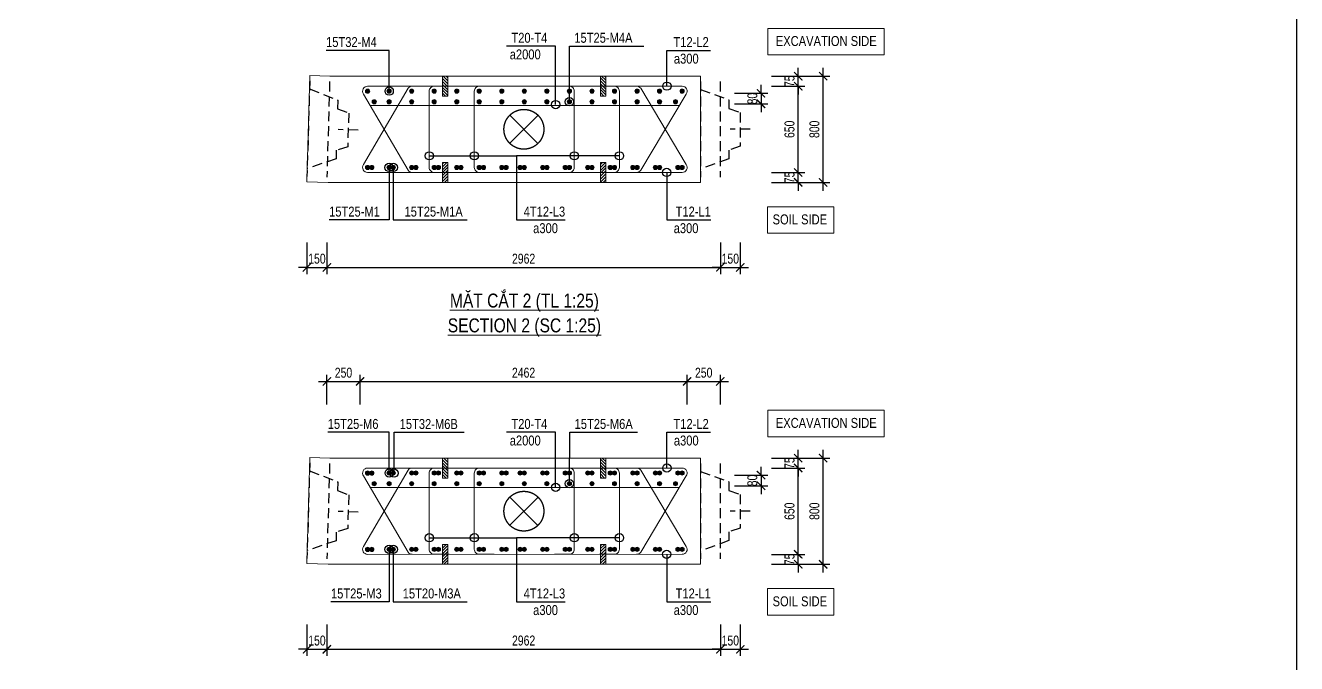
# Model space of a CAD drawing. Header units: millimetres. Extents: x 2746337 to 7547699, y -363432 to 15720.
# Drawn here: x 2905919 to 2944197, y -126435 to -107200 of the extents above; entities that cross this region are included whole.
import ezdxf
from ezdxf.enums import TextEntityAlignment as Align

# ---------------------------------------------------------------- set-up
doc = ezdxf.new("R2010")
doc.units = ezdxf.units.MM
doc.header["$LTSCALE"] = 1200
doc.header["$PDMODE"] = 3
doc.linetypes.add('CENTER', pattern=[2, 1.25, -0.25, 0.25, -0.25])
doc.linetypes.add('HIDDEN', pattern=[0.375, 0.25, -0.125])
for name, color, linetype, lineweight in [('5', 5, 'Continuous', 13), ('BOUND', 3, 'Continuous', 20), ('CWS', 8, 'HIDDEN', 9), ('ENOTE', 2, 'Continuous', 15), ('GRID', 74, 'CENTER', 15), ('K-THUOC', 1, 'Continuous', 18), ('LEADER', 8, 'Continuous', 9), ('MCT', 6, 'Continuous', 20), ('TEXTEN', 3, 'Continuous', 13), ('TEXTMA', 2, 'Continuous', 13), ('TEXTVN', 2, 'Continuous', 20), ('TIE', 4, 'Continuous', 13)]:
    doc.layers.add(name, color=color, linetype=linetype, lineweight=lineweight)
doc.layers.add('CDC.04.HIDDEN', color=8, linetype='HIDDEN')
doc.layers.add('MIE', color=5, linetype='HIDDEN')
doc.styles.add('DB_Arial', font='arial.ttf', dxfattribs={"width": 0.8})
doc.styles.add('SMTEXT', font='arial.ttf', dxfattribs={"width": 0.75})
doc.dimstyles.new('BSV25', dxfattribs={"dimtxt": 300, "dimasz": 250, "dimexe": 200, "dimexo": 0, "dimgap": 108, "dimtad": 1, "dimdec": 0, "dimlfac": 0.25, "dimdsep": 46, "dimtxsty": 'SMTEXT', "dimblk": 'ARCHTICK', "dimcen": 100, "dimdle": 250, "dimclrd": 256, "dimclre": 256, "dimclrt": 2, "dimadec": 0, "dimazin": 0, "dimtfac": 1, "dimtdec": 0, "dimtix": 1, "dimtmove": 2, "dimatfit": 3, "dimfxl": 800, "dimfxlon": 1, "dimtolj": 1, "dimtzin": 0, "dimarcsym": 0})

# ---------------------------------------------------------------- blocks, each defined once
blk = doc.blocks.new('_ArchTick')
at = {"color": 0, "linetype": 'ByBlock', "const_width": 0.15}
blk.add_lwpolyline([(-0.5, -0.5), (0.5, 0.5)], dxfattribs=at)
blk = doc.blocks.new('*D1258')
at = {"layer": 'Defpoints', "color": 0, "transparency": 16777216}
for p in [(2914397, -113743), (2914997, -113743), (2914997, -114493)]:
    blk.add_point(p, dxfattribs=at)
at = {"layer": 'K-THUOC', "lineweight": -2, "transparency": 16777216}
for p, q in [((2914397, -113743), (2914397, -114693)), ((2914997, -113743), (2914997, -114693)), ((2914397, -114493), (2914147, -114493)), ((2914397, -114493), (2914997, -114493)), ((2914997, -114493), (2915247, -114493))]:
    blk.add_line(p, q, dxfattribs=at)
at = {"layer": 'K-THUOC', "lineweight": -2, "transparency": 16777216, "xscale": 250, "yscale": 250, "zscale": 250}
blk.add_blockref('_ArchTick', (2914397, -114493), dxfattribs=at)
at = {"layer": 'K-THUOC', "lineweight": -2, "transparency": 16777216, "xscale": 250, "yscale": 250, "zscale": 250, "rotation": 180}
blk.add_blockref('_ArchTick', (2914997, -114493), dxfattribs=at)
at = {"layer": 'K-THUOC', "color": 2, "transparency": 16777216, "insert": (2914697, -114232), "char_height": 300, "attachment_point": 5, "style": 'SMTEXT'}
blk.add_mtext('\\A1;150', dxfattribs=at)
blk = doc.blocks.new('*D1259')
at = {"layer": 'Defpoints', "color": 0, "transparency": 16777216}
for p in [(2926845, -113743), (2927445, -113743), (2927445, -114493)]:
    blk.add_point(p, dxfattribs=at)
at = {"layer": 'K-THUOC', "lineweight": -2, "transparency": 16777216}
for p, q in [((2926845, -113743), (2926845, -114693)), ((2927445, -113743), (2927445, -114693)), ((2926845, -114493), (2926595, -114493)), ((2926845, -114493), (2927445, -114493)), ((2927445, -114493), (2927695, -114493))]:
    blk.add_line(p, q, dxfattribs=at)
at = {"layer": 'K-THUOC', "lineweight": -2, "transparency": 16777216, "xscale": 250, "yscale": 250, "zscale": 250}
blk.add_blockref('_ArchTick', (2926845, -114493), dxfattribs=at)
at = {"layer": 'K-THUOC', "lineweight": -2, "transparency": 16777216, "xscale": 250, "yscale": 250, "zscale": 250, "rotation": 180}
blk.add_blockref('_ArchTick', (2927445, -114493), dxfattribs=at)
at = {"layer": 'K-THUOC', "color": 2, "transparency": 16777216, "insert": (2927145, -114232), "char_height": 300, "attachment_point": 5, "style": 'SMTEXT'}
blk.add_mtext('\\A1;150', dxfattribs=at)
blk = doc.blocks.new('*D1262')
at = {"layer": 'Defpoints', "color": 0, "transparency": 16777216}
for p in [(2914997, -113743), (2926845, -113743), (2926845, -114493)]:
    blk.add_point(p, dxfattribs=at)
at = {"layer": 'K-THUOC', "lineweight": -2, "transparency": 16777216}
for p, q in [((2914997, -113743), (2914997, -114693)), ((2926845, -113743), (2926845, -114693)), ((2914747, -114493), (2927095, -114493))]:
    blk.add_line(p, q, dxfattribs=at)
at = {"layer": 'K-THUOC', "lineweight": -2, "transparency": 16777216, "xscale": 250, "yscale": 250, "zscale": 250, "rotation": 180}
blk.add_blockref('_ArchTick', (2914997, -114493), dxfattribs=at)
at = {"layer": 'K-THUOC', "lineweight": -2, "transparency": 16777216, "xscale": 250, "yscale": 250, "zscale": 250}
blk.add_blockref('_ArchTick', (2926845, -114493), dxfattribs=at)
at = {"layer": 'K-THUOC', "color": 2, "transparency": 16777216, "insert": (2920921, -114232), "char_height": 300, "attachment_point": 5, "style": 'SMTEXT'}
blk.add_mtext('\\A1;2962', dxfattribs=at)
blk = doc.blocks.new('*D1264')
at = {"layer": 'Defpoints', "color": 0, "transparency": 16777216}
for p in [(2928440, -120242), (2929940, -120242), (2928440, -123442)]:
    blk.add_point(p, dxfattribs=at)
at = {"layer": 'K-THUOC', "lineweight": -2, "transparency": 16777216}
for p, q in [((2929940, -123692), (2929940, -119992)), ((2929140, -120242), (2930140, -120242)), ((2929140, -123442), (2930140, -123442))]:
    blk.add_line(p, q, dxfattribs=at)
at = {"layer": 'K-THUOC', "lineweight": -2, "transparency": 16777216, "xscale": 250, "yscale": 250, "zscale": 250}
for p, rotation in [((2929940, -120242), 90), ((2929940, -123442), 270)]:
    blk.add_blockref('_ArchTick', p, dxfattribs=dict(at, rotation=rotation))
at = {"layer": 'K-THUOC', "color": 2, "transparency": 16777216, "insert": (2929679, -121842), "char_height": 300, "attachment_point": 5, "rotation": 90, "style": 'SMTEXT'}
blk.add_mtext('\\A1;800', dxfattribs=at)
blk = doc.blocks.new('*D1265')
at = {"layer": 'Defpoints', "color": 0, "transparency": 16777216}
for p in [(2928440, -123142), (2929190, -123142), (2928082, -123442)]:
    blk.add_point(p, dxfattribs=at)
at = {"layer": 'K-THUOC', "lineweight": -2, "transparency": 16777216}
for p, q in [((2928440, -123142), (2929390, -123142)), ((2929190, -123142), (2929190, -122892)), ((2929190, -123442), (2929190, -123142)), ((2928390, -123442), (2929390, -123442)), ((2929190, -123442), (2929190, -123692))]:
    blk.add_line(p, q, dxfattribs=at)
at = {"layer": 'K-THUOC', "lineweight": -2, "transparency": 16777216, "xscale": 250, "yscale": 250, "zscale": 250}
for p, rotation in [((2929190, -123142), 270), ((2929190, -123442), 90)]:
    blk.add_blockref('_ArchTick', p, dxfattribs=dict(at, rotation=rotation))
at = {"layer": 'K-THUOC', "color": 2, "transparency": 16777216, "insert": (2928929, -123292), "char_height": 300, "attachment_point": 5, "rotation": 90, "style": 'SMTEXT'}
blk.add_mtext('\\A1;75', dxfattribs=at)
blk = doc.blocks.new('*D1266')
at = {"layer": 'Defpoints', "color": 0, "transparency": 16777216}
for p in [(2928082, -120542), (2929190, -120542), (2928082, -123142)]:
    blk.add_point(p, dxfattribs=at)
at = {"layer": 'K-THUOC', "lineweight": -2, "transparency": 16777216}
for p, q in [((2928390, -120542), (2929390, -120542)), ((2929190, -123392), (2929190, -120292)), ((2928390, -123142), (2929390, -123142))]:
    blk.add_line(p, q, dxfattribs=at)
at = {"layer": 'K-THUOC', "lineweight": -2, "transparency": 16777216, "xscale": 250, "yscale": 250, "zscale": 250}
for p, rotation in [((2929190, -120542), 90), ((2929190, -123142), 270)]:
    blk.add_blockref('_ArchTick', p, dxfattribs=dict(at, rotation=rotation))
at = {"layer": 'K-THUOC', "color": 2, "transparency": 16777216, "insert": (2928929, -121842), "char_height": 300, "attachment_point": 5, "rotation": 90, "style": 'SMTEXT'}
blk.add_mtext('\\A1;650', dxfattribs=at)
blk = doc.blocks.new('*D1267')
at = {"layer": 'Defpoints', "color": 0, "transparency": 16777216}
for p in [(2928082, -120242), (2928082, -120542), (2929190, -120242)]:
    blk.add_point(p, dxfattribs=at)
at = {"layer": 'K-THUOC', "lineweight": -2, "transparency": 16777216}
for p, q in [((2929190, -120242), (2929190, -119992)), ((2928390, -120242), (2929390, -120242)), ((2928390, -120542), (2929390, -120542)), ((2929190, -120542), (2929190, -120242)), ((2929190, -120542), (2929190, -120792))]:
    blk.add_line(p, q, dxfattribs=at)
at = {"layer": 'K-THUOC', "lineweight": -2, "transparency": 16777216, "xscale": 250, "yscale": 250, "zscale": 250}
for p, rotation in [((2929190, -120242), 270), ((2929190, -120542), 90)]:
    blk.add_blockref('_ArchTick', p, dxfattribs=dict(at, rotation=rotation))
at = {"layer": 'K-THUOC', "color": 2, "transparency": 16777216, "insert": (2928929, -120392), "char_height": 300, "attachment_point": 5, "rotation": 90, "style": 'SMTEXT'}
blk.add_mtext('\\A1;75', dxfattribs=at)
blk = doc.blocks.new('*D1272')
at = {"layer": 'Defpoints', "color": 0, "transparency": 16777216}
for p in [(2928440, -108732), (2929940, -108732), (2928440, -111932)]:
    blk.add_point(p, dxfattribs=at)
at = {"layer": 'K-THUOC', "lineweight": -2, "transparency": 16777216}
for p, q in [((2929940, -112182), (2929940, -108482)), ((2929140, -108732), (2930140, -108732)), ((2929140, -111932), (2930140, -111932))]:
    blk.add_line(p, q, dxfattribs=at)
at = {"layer": 'K-THUOC', "lineweight": -2, "transparency": 16777216, "xscale": 250, "yscale": 250, "zscale": 250}
for p, rotation in [((2929940, -108732), 90), ((2929940, -111932), 270)]:
    blk.add_blockref('_ArchTick', p, dxfattribs=dict(at, rotation=rotation))
at = {"layer": 'K-THUOC', "color": 2, "transparency": 16777216, "insert": (2929679, -110332), "char_height": 300, "attachment_point": 5, "rotation": 90, "style": 'SMTEXT'}
blk.add_mtext('\\A1;800', dxfattribs=at)
blk = doc.blocks.new('*D1273')
at = {"layer": 'Defpoints', "color": 0, "transparency": 16777216}
for p in [(2928440, -111632), (2929190, -111632), (2928082, -111932)]:
    blk.add_point(p, dxfattribs=at)
at = {"layer": 'K-THUOC', "lineweight": -2, "transparency": 16777216}
for p, q in [((2929190, -111632), (2929190, -111382)), ((2928440, -111632), (2929390, -111632)), ((2929190, -111932), (2929190, -111632)), ((2928390, -111932), (2929390, -111932)), ((2929190, -111932), (2929190, -112182))]:
    blk.add_line(p, q, dxfattribs=at)
at = {"layer": 'K-THUOC', "lineweight": -2, "transparency": 16777216, "xscale": 250, "yscale": 250, "zscale": 250}
for p, rotation in [((2929190, -111632), 270), ((2929190, -111932), 90)]:
    blk.add_blockref('_ArchTick', p, dxfattribs=dict(at, rotation=rotation))
at = {"layer": 'K-THUOC', "color": 2, "transparency": 16777216, "insert": (2928929, -111782), "char_height": 300, "attachment_point": 5, "rotation": 90, "style": 'SMTEXT'}
blk.add_mtext('\\A1;75', dxfattribs=at)
blk = doc.blocks.new('*D1274')
at = {"layer": 'Defpoints', "color": 0, "transparency": 16777216}
for p in [(2928082, -109032), (2929190, -109032), (2928082, -111632)]:
    blk.add_point(p, dxfattribs=at)
at = {"layer": 'K-THUOC', "lineweight": -2, "transparency": 16777216}
for p, q in [((2928390, -109032), (2929390, -109032)), ((2929190, -111882), (2929190, -108782)), ((2928390, -111632), (2929390, -111632))]:
    blk.add_line(p, q, dxfattribs=at)
at = {"layer": 'K-THUOC', "lineweight": -2, "transparency": 16777216, "xscale": 250, "yscale": 250, "zscale": 250}
for p, rotation in [((2929190, -109032), 90), ((2929190, -111632), 270)]:
    blk.add_blockref('_ArchTick', p, dxfattribs=dict(at, rotation=rotation))
at = {"layer": 'K-THUOC', "color": 2, "transparency": 16777216, "insert": (2928929, -110332), "char_height": 300, "attachment_point": 5, "rotation": 90, "style": 'SMTEXT'}
blk.add_mtext('\\A1;650', dxfattribs=at)
blk = doc.blocks.new('*D1275')
at = {"layer": 'Defpoints', "color": 0, "transparency": 16777216}
for p in [(2928082, -108732), (2928082, -109032), (2929190, -108732)]:
    blk.add_point(p, dxfattribs=at)
at = {"layer": 'K-THUOC', "lineweight": -2, "transparency": 16777216}
for p, q in [((2929190, -108732), (2929190, -108482)), ((2928390, -108732), (2929390, -108732)), ((2928390, -109032), (2929390, -109032)), ((2929190, -109032), (2929190, -108732)), ((2929190, -109032), (2929190, -109282))]:
    blk.add_line(p, q, dxfattribs=at)
at = {"layer": 'K-THUOC', "lineweight": -2, "transparency": 16777216, "xscale": 250, "yscale": 250, "zscale": 250}
for p, rotation in [((2929190, -108732), 270), ((2929190, -109032), 90)]:
    blk.add_blockref('_ArchTick', p, dxfattribs=dict(at, rotation=rotation))
at = {"layer": 'K-THUOC', "color": 2, "transparency": 16777216, "insert": (2928929, -108882), "char_height": 300, "attachment_point": 5, "rotation": 90, "style": 'SMTEXT'}
blk.add_mtext('\\A1;75', dxfattribs=at)
blk = doc.blocks.new('*D1276')
at = {"layer": 'Defpoints', "color": 0, "transparency": 16777216}
for p in [(2927105, -109246), (2927105, -109566), (2928071, -109566)]:
    blk.add_point(p, dxfattribs=at)
at = {"layer": 'K-THUOC', "lineweight": -2, "transparency": 16777216}
for p, q in [((2928071, -109246), (2928071, -108996)), ((2927271, -109246), (2928271, -109246)), ((2928071, -109246), (2928071, -109566)), ((2927271, -109566), (2928271, -109566)), ((2928071, -109566), (2928071, -109816))]:
    blk.add_line(p, q, dxfattribs=at)
at = {"layer": 'K-THUOC', "lineweight": -2, "transparency": 16777216, "xscale": 250, "yscale": 250, "zscale": 250}
for p, rotation in [((2928071, -109246), 270), ((2928071, -109566), 90)]:
    blk.add_blockref('_ArchTick', p, dxfattribs=dict(at, rotation=rotation))
at = {"layer": 'K-THUOC', "color": 2, "transparency": 16777216, "insert": (2927810, -109406), "char_height": 300, "attachment_point": 5, "rotation": 90, "style": 'SMTEXT'}
blk.add_mtext('\\A1;80', dxfattribs=at)
blk = doc.blocks.new('cws800')
at = {"layer": 'CDC.04.HIDDEN'}
for p, q in [((-600, 1440), (-600, -1440)), ((0, 1440), (0, -1440))]:
    blk.add_line(p, q, dxfattribs=at)
for points in [[(0, 1200), (-860, 888), (-860, 627), (-1200, 507), (-1200, -507), (-860, -627), (-860, -888), (0, -1200)], [(-1500, 0), (-900, 0)]]:
    blk.add_lwpolyline(points, dxfattribs=at)
blk = doc.blocks.new('mct1')
at = {"lineweight": 9}
h = blk.add_hatch(color=256, dxfattribs=at)
h.dxf.hatch_style = 1
h.paths.add_polyline_path([(-16, 0, 1), (16, 0, 1)])
blk.add_circle((0, 0), 16, dxfattribs=at)
blk = doc.blocks.new('tremie')
at = {"layer": 'MIE', "color": 74, "ltscale": 1000}
for p, q in [((424, -424), (-424, 424)), ((424, 424), (-424, -424))]:
    blk.add_line(p, q, dxfattribs=at)
at = {"layer": 'MIE', "ltscale": 500}
blk.add_circle((0, 0), 600, dxfattribs=at)
blk = doc.blocks.new('sp')
at = {"layer": '5', "lineweight": 20}
h = blk.add_hatch(dxfattribs=at)
h.set_pattern_fill('ANSI31', color=256, scale=500)
h.set_pattern_definition([(45, (0, 0), (-44.194, 44.194), [])])
h.paths.add_polyline_path([(80, 300), (-80, 300), (-80, -300), (80, -300)])
blk.add_lwpolyline([(-80, -300), (80, -300), (80, 300), (-80, 300)], close=True, dxfattribs=at)
blk = doc.blocks.new('*D1297')
at = {"layer": 'Defpoints', "color": 0, "transparency": 16777216}
for p in [(2914397, -125254), (2914997, -125254), (2914997, -126004)]:
    blk.add_point(p, dxfattribs=at)
at = {"layer": 'K-THUOC', "lineweight": -2, "transparency": 16777216}
for p, q in [((2914397, -125254), (2914397, -126204)), ((2914997, -125254), (2914997, -126204)), ((2914397, -126004), (2914147, -126004)), ((2914397, -126004), (2914997, -126004)), ((2914997, -126004), (2915247, -126004))]:
    blk.add_line(p, q, dxfattribs=at)
at = {"layer": 'K-THUOC', "lineweight": -2, "transparency": 16777216, "xscale": 250, "yscale": 250, "zscale": 250}
blk.add_blockref('_ArchTick', (2914397, -126004), dxfattribs=at)
at = {"layer": 'K-THUOC', "lineweight": -2, "transparency": 16777216, "xscale": 250, "yscale": 250, "zscale": 250, "rotation": 180}
blk.add_blockref('_ArchTick', (2914997, -126004), dxfattribs=at)
at = {"layer": 'K-THUOC', "color": 2, "transparency": 16777216, "insert": (2914697, -125742), "char_height": 300, "attachment_point": 5, "style": 'SMTEXT'}
blk.add_mtext('\\A1;150', dxfattribs=at)
blk = doc.blocks.new('*D1298')
at = {"layer": 'Defpoints', "color": 0, "transparency": 16777216}
for p in [(2926845, -125254), (2927445, -125254), (2927445, -126004)]:
    blk.add_point(p, dxfattribs=at)
at = {"layer": 'K-THUOC', "lineweight": -2, "transparency": 16777216}
for p, q in [((2926845, -125254), (2926845, -126204)), ((2927445, -125254), (2927445, -126204)), ((2926845, -126004), (2926595, -126004)), ((2926845, -126004), (2927445, -126004)), ((2927445, -126004), (2927695, -126004))]:
    blk.add_line(p, q, dxfattribs=at)
at = {"layer": 'K-THUOC', "lineweight": -2, "transparency": 16777216, "xscale": 250, "yscale": 250, "zscale": 250}
blk.add_blockref('_ArchTick', (2926845, -126004), dxfattribs=at)
at = {"layer": 'K-THUOC', "lineweight": -2, "transparency": 16777216, "xscale": 250, "yscale": 250, "zscale": 250, "rotation": 180}
blk.add_blockref('_ArchTick', (2927445, -126004), dxfattribs=at)
at = {"layer": 'K-THUOC', "color": 2, "transparency": 16777216, "insert": (2927145, -125742), "char_height": 300, "attachment_point": 5, "style": 'SMTEXT'}
blk.add_mtext('\\A1;150', dxfattribs=at)
blk = doc.blocks.new('*D1299')
at = {"layer": 'Defpoints', "color": 0, "transparency": 16777216}
for p in [(2915997, -117930), (2914997, -118621), (2915997, -118621)]:
    blk.add_point(p, dxfattribs=at)
at = {"layer": 'K-THUOC', "lineweight": -2, "transparency": 16777216}
for p, q in [((2914997, -118621), (2914997, -117730)), ((2915997, -118621), (2915997, -117730)), ((2914747, -117930), (2916247, -117930))]:
    blk.add_line(p, q, dxfattribs=at)
at = {"layer": 'K-THUOC', "lineweight": -2, "transparency": 16777216, "xscale": 250, "yscale": 250, "zscale": 250, "rotation": 180}
blk.add_blockref('_ArchTick', (2914997, -117930), dxfattribs=at)
at = {"layer": 'K-THUOC', "lineweight": -2, "transparency": 16777216, "xscale": 250, "yscale": 250, "zscale": 250}
blk.add_blockref('_ArchTick', (2915997, -117930), dxfattribs=at)
at = {"layer": 'K-THUOC', "color": 2, "transparency": 16777216, "insert": (2915497, -117669), "char_height": 300, "attachment_point": 5, "style": 'SMTEXT'}
blk.add_mtext('\\A1;250', dxfattribs=at)
blk = doc.blocks.new('*D1300')
at = {"layer": 'Defpoints', "color": 0, "transparency": 16777216}
for p in [(2925843, -117930), (2915997, -118621), (2925843, -118621)]:
    blk.add_point(p, dxfattribs=at)
at = {"layer": 'K-THUOC', "lineweight": -2, "transparency": 16777216}
for p, q in [((2915997, -118621), (2915997, -117730)), ((2925843, -118621), (2925843, -117730)), ((2915747, -117930), (2926093, -117930))]:
    blk.add_line(p, q, dxfattribs=at)
at = {"layer": 'K-THUOC', "lineweight": -2, "transparency": 16777216, "xscale": 250, "yscale": 250, "zscale": 250, "rotation": 180}
blk.add_blockref('_ArchTick', (2915997, -117930), dxfattribs=at)
at = {"layer": 'K-THUOC', "lineweight": -2, "transparency": 16777216, "xscale": 250, "yscale": 250, "zscale": 250}
blk.add_blockref('_ArchTick', (2925843, -117930), dxfattribs=at)
at = {"layer": 'K-THUOC', "color": 2, "transparency": 16777216, "insert": (2920920, -117669), "char_height": 300, "attachment_point": 5, "style": 'SMTEXT'}
blk.add_mtext('\\A1;2462', dxfattribs=at)
blk = doc.blocks.new('*D1301')
at = {"layer": 'Defpoints', "color": 0, "transparency": 16777216}
for p in [(2914997, -125254), (2926845, -125254), (2926845, -126004)]:
    blk.add_point(p, dxfattribs=at)
at = {"layer": 'K-THUOC', "lineweight": -2, "transparency": 16777216}
for p, q in [((2914997, -125254), (2914997, -126204)), ((2926845, -125254), (2926845, -126204)), ((2914747, -126004), (2927095, -126004))]:
    blk.add_line(p, q, dxfattribs=at)
at = {"layer": 'K-THUOC', "lineweight": -2, "transparency": 16777216, "xscale": 250, "yscale": 250, "zscale": 250, "rotation": 180}
blk.add_blockref('_ArchTick', (2914997, -126004), dxfattribs=at)
at = {"layer": 'K-THUOC', "lineweight": -2, "transparency": 16777216, "xscale": 250, "yscale": 250, "zscale": 250}
blk.add_blockref('_ArchTick', (2926845, -126004), dxfattribs=at)
at = {"layer": 'K-THUOC', "color": 2, "transparency": 16777216, "insert": (2920921, -125742), "char_height": 300, "attachment_point": 5, "style": 'SMTEXT'}
blk.add_mtext('\\A1;2962', dxfattribs=at)
blk = doc.blocks.new('*D1302')
at = {"layer": 'Defpoints', "color": 0, "transparency": 16777216}
for p in [(2926845, -117930), (2925843, -118621), (2926845, -118621)]:
    blk.add_point(p, dxfattribs=at)
at = {"layer": 'K-THUOC', "lineweight": -2, "transparency": 16777216}
for p, q in [((2925843, -118621), (2925843, -117730)), ((2926845, -118621), (2926845, -117730)), ((2925593, -117930), (2927095, -117930))]:
    blk.add_line(p, q, dxfattribs=at)
at = {"layer": 'K-THUOC', "lineweight": -2, "transparency": 16777216, "xscale": 250, "yscale": 250, "zscale": 250, "rotation": 180}
blk.add_blockref('_ArchTick', (2925843, -117930), dxfattribs=at)
at = {"layer": 'K-THUOC', "lineweight": -2, "transparency": 16777216, "xscale": 250, "yscale": 250, "zscale": 250}
blk.add_blockref('_ArchTick', (2926845, -117930), dxfattribs=at)
at = {"layer": 'K-THUOC', "color": 2, "transparency": 16777216, "insert": (2926344, -117669), "char_height": 300, "attachment_point": 5, "style": 'SMTEXT'}
blk.add_mtext('\\A1;250', dxfattribs=at)
blk = doc.blocks.new('*D2350')
at = {"layer": 'Defpoints', "color": 0, "transparency": 16777216}
for p in [(2927105, -120756), (2927105, -121076), (2928071, -121076)]:
    blk.add_point(p, dxfattribs=at)
at = {"layer": 'K-THUOC', "lineweight": -2, "transparency": 16777216}
for p, q in [((2928071, -120756), (2928071, -120506)), ((2927271, -120756), (2928271, -120756)), ((2928071, -120756), (2928071, -121076)), ((2927271, -121076), (2928271, -121076)), ((2928071, -121076), (2928071, -121326))]:
    blk.add_line(p, q, dxfattribs=at)
at = {"layer": 'K-THUOC', "lineweight": -2, "transparency": 16777216, "xscale": 250, "yscale": 250, "zscale": 250}
for p, rotation in [((2928071, -120756), 270), ((2928071, -121076), 90)]:
    blk.add_blockref('_ArchTick', p, dxfattribs=dict(at, rotation=rotation))
at = {"layer": 'K-THUOC', "color": 2, "transparency": 16777216, "insert": (2927810, -120916), "char_height": 300, "attachment_point": 5, "rotation": 90, "style": 'SMTEXT'}
blk.add_mtext('\\A1;80', dxfattribs=at)

msp = doc.modelspace()

# ---------------------------------------------------------------- linework, layer by layer
msp.add_lwpolyline([(2850680.1, -88114), (2944197.4, -88114), (2944197.4, -165266.4), (2850680.1, -165266.4)], close=True)
at = {"layer": 'BOUND'}
for points in [[(2914393, -111913), (2915039.2, -111931.6), (2926244.7, -111931.6), (2926244.7, -108731.6), (2915085.3, -108731.6), (2914485.3, -108714.3)], [(2914393, -123423.1), (2915039.2, -123441.7), (2926244.7, -123441.7), (2926244.7, -120241.7), (2915085.3, -120241.7), (2914485.3, -120224.4)]]:
    msp.add_lwpolyline(points, close=True, dxfattribs=at)
at = {"layer": 'ENOTE'}
for points in [[(2928276.7, -107289.1), (2931776.7, -107289.1), (2931776.7, -108089.1), (2928276.7, -108089.1)], [(2928266.1, -112665.7), (2930266.1, -112665.7), (2930266.1, -113465.7), (2928266.1, -113465.7)], [(2928276.7, -118799.2), (2931776.7, -118799.2), (2931776.7, -119599.2), (2928276.7, -119599.2)], [(2928266.1, -124175.8), (2930266.1, -124175.8), (2930266.1, -124975.8), (2928266.1, -124975.8)]]:
    msp.add_lwpolyline(points, close=True, dxfattribs=at)
at = {"layer": 'TIE'}
for p, q in [((2916300.3, -109612.5), (2925611.9, -109612.5)), ((2916300.3, -121122.6), (2925611.9, -121122.6))]:
    msp.add_line(p, q, dxfattribs=at)
at = {"layer": 'TIE', "lineweight": 20}
for points in [[(2917563.9, -109031.6, 0.244599), (2917441.1, -109095.6), (2916099.6, -111396.4, 0.6069433), (2916222.5, -111632.5), (2925694.7, -111631.6, 0.6069433), (2925817.5, -111395.6), (2924445.8, -109095.6, 0.244599), (2924322.9, -109031.6)], [(2924322.9, -111631.6, 0.244599), (2924445.8, -111567.7), (2925817.5, -109267.7, 0.6069433), (2925694.7, -109031.6), (2916222.5, -109032.5, 0.6069433), (2916099.6, -109268.6), (2917441.1, -111567.7, 0.244599), (2917563.9, -111631.6)], [(2917563.9, -120541.7, 0.244599), (2917441.1, -120605.6), (2916099.6, -122906.5, 0.6069433), (2916222.5, -123142.6), (2925694.7, -123141.7, 0.6069433), (2925817.5, -122905.6), (2924445.8, -120605.6, 0.244599), (2924322.9, -120541.7)], [(2924322.9, -123141.7, 0.244599), (2924445.8, -123077.8), (2925817.5, -120777.8, 0.6069433), (2925694.7, -120541.7), (2916222.5, -120542.6, 0.6069433), (2916099.6, -120778.7), (2917441.1, -123077.8, 0.244599), (2917563.9, -123141.7)]]:
    msp.add_lwpolyline(points, format="xyb", dxfattribs=at)
at = {"layer": 'TIE'}
for points in [[(2918678.4, -111631.6), (2918228.4, -111631.6, -0.4142136), (2918078.4, -111481.6), (2918078.4, -109181.6, -0.4142136), (2918228.4, -109031.6), (2918678.4, -109031.6)], [(2920035.9, -111631.6), (2919585.9, -111631.6, -0.4142136), (2919435.9, -111481.6), (2919435.9, -109181.6, -0.4142136), (2919585.9, -109031.6), (2920035.9, -109031.6)], [(2921846.9, -111631.6), (2922296.9, -111631.6, 0.4142136), (2922446.9, -111481.6), (2922446.9, -109181.6, 0.4142136), (2922296.9, -109031.6), (2921846.9, -109031.6)], [(2923204.4, -111631.6), (2923654.4, -111631.6, 0.4142136), (2923804.4, -111481.6), (2923804.4, -109181.6, 0.4142136), (2923654.4, -109031.6), (2923204.4, -109031.6)], [(2918678.4, -123141.7), (2918228.4, -123141.7, -0.4142136), (2918078.4, -122991.7), (2918078.4, -120691.7, -0.4142136), (2918228.4, -120541.7), (2918678.4, -120541.7)], [(2920035.9, -123141.7), (2919585.9, -123141.7, -0.4142136), (2919435.9, -122991.7), (2919435.9, -120691.7, -0.4142136), (2919585.9, -120541.7), (2920035.9, -120541.7)], [(2921846.9, -123141.7), (2922296.9, -123141.7, 0.4142136), (2922446.9, -122991.7), (2922446.9, -120691.7, 0.4142136), (2922296.9, -120541.7), (2921846.9, -120541.7)], [(2923204.4, -123141.7), (2923654.4, -123141.7, 0.4142136), (2923804.4, -122991.7), (2923804.4, -120691.7, 0.4142136), (2923654.4, -120541.7), (2923204.4, -120541.7)]]:
    msp.add_lwpolyline(points, format="xyb", dxfattribs=at)

# ---------------------------------------------------------------- block references
at = {"layer": 'CWS', "xscale": -1, "rotation": 358.3417349866647}
for p in [(2914439.1, -110313.6), (2914439.1, -121823.7)]:
    msp.add_blockref('cws800', p, dxfattribs=at)
at = {"layer": 'CWS', "xscale": -1}
for p in [(2926244.7, -110331.6), (2926244.7, -121841.7)]:
    msp.add_blockref('cws800', p, dxfattribs=at)
at = {"layer": 'ENOTE', "xscale": -1}
for p in [(2918559.6, -109031.6), (2923313.4, -109031.6), (2918559.6, -120541.7), (2923313.4, -120541.7)]:
    msp.add_blockref('sp', p, dxfattribs=at)
at = {"layer": 'ENOTE', "rotation": 180}
for p in [(2918559.6, -111631.6), (2923313.4, -111631.6), (2918559.6, -123141.7), (2923313.4, -123141.7)]:
    msp.add_blockref('sp', p, dxfattribs=at)
at = {"layer": 'GRID', "rotation": 269.672406155841}
for p in [(2920929.5, -110331.6), (2920929.5, -121841.7)]:
    msp.add_blockref('tremie', p, dxfattribs=at)
at = {"layer": 'MCT', "xscale": -4, "yscale": 4, "zscale": 4, "rotation": 180}
for p in [(2916222.5, -109182.5), (2916422.5, -109502.5), (2916870.9, -109181.6), (2916870.9, -109501.6), (2917549.7, -109181.6), (2917549.7, -109501.6), (2918228.4, -109181.6), (2918228.4, -109501.6), (2918907.2, -109181.6), (2918907.2, -109501.6), (2919585.9, -109181.6), (2919585.9, -109501.6), (2920264.7, -109181.6), (2920264.7, -109501.6), (2920943.4, -109181.6), (2920943.4, -109501.6), (2921622.2, -109181.6), (2921622.2, -109501.6), (2922300.9, -109181.6), (2922300.9, -109501.6), (2922979.7, -109181.6), (2922979.7, -109501.6), (2923658.4, -109181.6), (2923658.4, -109501.6), (2924337.2, -109181.6), (2924337.2, -109501.6), (2925016, -109181.6), (2925016, -109501.6), (2925494.7, -109501.6), (2925694.7, -109181.6), (2916870.9, -111481.6), (2916998.9, -111481.6), (2917549.7, -111481.6), (2917677.7, -111481.6), (2918228.4, -111481.6), (2918356.4, -111481.6), (2918907.2, -111481.6), (2919035.2, -111481.6), (2919585.9, -111481.6), (2919713.9, -111481.6), (2920264.7, -111481.6), (2920392.7, -111481.6), (2920815.4, -111481.6), (2920943.4, -111481.6), (2921494.2, -111481.6), (2921622.2, -111481.6), (2922172.9, -111481.6), (2922300.9, -111481.6), (2922851.7, -111481.6), (2922979.7, -111481.6), (2923530.4, -111481.6), (2923658.4, -111481.6), (2924209.2, -111481.6), (2924337.2, -111481.6), (2924888, -111481.6), (2925016, -111481.6), (2925566.7, -111481.6), (2925694.7, -111481.6), (2916222.5, -120692.6), (2916350.5, -120692.6), (2916422.5, -121012.6), (2916870.9, -120691.7), (2916870.9, -121011.7), (2916998.9, -120691.7), (2917549.7, -120691.7), (2917549.7, -121011.7), (2917677.7, -120691.7), (2918228.4, -120691.7), (2918228.4, -121011.7), (2918356.4, -120691.7), (2918907.2, -120691.7), (2918907.2, -121011.7), (2919035.2, -120691.7), (2919585.9, -120691.7), (2919585.9, -121011.7), (2919713.9, -120691.7), (2920264.7, -120691.7), (2920264.7, -121011.7), (2920392.7, -120691.7), (2920815.4, -120691.7), (2920943.4, -120691.7), (2920943.4, -121011.7), (2921494.2, -120691.7), (2921622.2, -120691.7), (2921622.2, -121011.7), (2922172.9, -120691.7), (2922300.9, -120691.7), (2922300.9, -121011.7), (2922851.7, -120691.7), (2922979.7, -120691.7), (2922979.7, -121011.7), (2923530.4, -120691.7), (2923658.4, -120691.7), (2923658.4, -121011.7), (2924209.2, -120691.7), (2924337.2, -120691.7), (2924337.2, -121011.7), (2924888, -120691.7), (2925016, -120691.7), (2925016, -121011.7), (2925494.7, -121011.7), (2925566.7, -120691.7), (2925694.7, -120691.7), (2916870.9, -122991.7), (2916998.9, -122991.7), (2917549.7, -122991.7), (2917677.7, -122991.7), (2918228.4, -122991.7), (2918356.4, -122991.7), (2918907.2, -122991.7), (2919035.2, -122991.7), (2919585.9, -122991.7), (2919713.9, -122991.7), (2920264.7, -122991.7), (2920392.7, -122991.7), (2920815.4, -122991.7), (2920943.4, -122991.7), (2921494.2, -122991.7), (2921622.2, -122991.7), (2922172.9, -122991.7), (2922300.9, -122991.7), (2922851.7, -122991.7), (2922979.7, -122991.7), (2923530.4, -122991.7), (2923658.4, -122991.7), (2924209.2, -122991.7), (2924337.2, -122991.7), (2924888, -122991.7), (2925016, -122991.7), (2925566.7, -122991.7), (2925694.7, -122991.7)]:
    msp.add_blockref('mct1', p, dxfattribs=at)
at = {"layer": 'MCT', "xscale": 4, "yscale": 4, "zscale": 4}
for p in [(2916222.5, -111482.5), (2916350.5, -111482.5), (2916222.5, -122992.6), (2916350.5, -122992.6)]:
    msp.add_blockref('mct1', p, dxfattribs=at)

# ---------------------------------------------------------------- texts
at = {"layer": 'TEXTEN', "style": 'DB_Arial', "width": 0.8}
for s, p in [('T20-T4', (2921633.8, -107723.6)), ('T12-L2', (2926495.6, -107851.6)), ('4T12-L3', (2922171.4, -112961.6)), ('T12-L1', (2926559.8, -112961.6)), ('a300', (2921954.7, -113461.6)), ('T20-T4', (2921633.8, -119361.7)), ('T12-L2', (2926495.6, -119361.7)), ('4T12-L3', (2922171.4, -124471.7)), ('T12-L1', (2926559.8, -124471.7)), ('a300', (2921954.7, -124971.7))]:
    msp.add_text(s, height=300, dxfattribs=at).set_placement(p, align=Align.RIGHT)
for s, p in [('a2000', (2920503.4, -108223.6)), ('a300', (2925446, -108351.6)), ('a300', (2925439.8, -113461.6)), ('a2000', (2920503.4, -119861.7)), ('a300', (2925446, -119861.7)), ('a300', (2925439.8, -124971.7))]:
    msp.add_text(s, height=300, dxfattribs=at).set_placement(p)
at = {"layer": 'TEXTMA', "style": 'DB_Arial', "width": 0.8}
for s, p in [('15T32-M4', (2914972.6, -107851.6)), ('15T25-M4A', (2922448, -107723.6)), ('15T25-M1', (2915064.2, -112961.6)), ('15T25-M1A', (2917335.3, -112961.6)), ('15T25-M6', (2915022.1, -119361.7)), ('15T32-M6B', (2917188.1, -119363.9)), ('15T25-M6A', (2922455.9, -119361.7)), ('15T25-M3', (2915120.4, -124471.7)), ('15T20-M3A', (2917280.2, -124471.7))]:
    msp.add_text(s, height=300, dxfattribs=at).set_placement(p)
at = {"layer": 'TEXTVN', "style": 'DB_Arial', "width": 0.8}
for p in [(2928515.9, -107820.8), (2928515.9, -119330.8)]:
    msp.add_text('EXCAVATION SIDE', height=300, dxfattribs=at).set_placement(p)
for p in [(2930058.3, -113197.4), (2930058.3, -124707.4)]:
    msp.add_text('SOIL SIDE', height=300, dxfattribs=at).set_placement(p, align=Align.RIGHT)
for s, p in [('%%UMẶT CẮT 2 (TL 1:25)', (2920944.7, -115493.5)), ('%%USECTION 2 (SC 1:25)', (2920944.7, -116293.5))]:
    msp.add_text(s, height=420, rotation=360, dxfattribs=at).set_placement(p, align=Align.MIDDLE)

# ---------------------------------------------------------------- dimensions: what is measured, and where the dimension line sits
at = {"layer": 'K-THUOC'}
for base, p1, p2, picture, middle in [((2929190, -108731.6), (2928081.9, -109031.6), (2928081.9, -108731.6), '*D1275', (2928929.4, -108881.6)), ((2929940, -108731.6), (2928440, -111931.6), (2928440, -108731.6), '*D1272', (2929678.8, -110331.6)), ((2928071.2, -109565.6), (2927104.7, -109245.6), (2927104.7, -109565.6), '*D1276', (2927810, -109405.6)), ((2929190, -109031.6), (2928081.9, -111631.6), (2928081.9, -109031.6), '*D1274', (2928928.8, -110331.6)), ((2929190, -111631.6), (2928081.9, -111931.6), (2928440, -111631.6), '*D1273', (2928929.4, -111781.6)), ((2929190, -120241.7), (2928081.9, -120541.7), (2928081.9, -120241.7), '*D1267', (2928929.4, -120391.7)), ((2929940, -120241.7), (2928440, -123441.7), (2928440, -120241.7), '*D1264', (2929678.8, -121841.7)), ((2928071.2, -121075.7), (2927104.7, -120755.7), (2927104.7, -121075.7), '*D2350', (2927810, -120915.7)), ((2929190, -120541.7), (2928081.9, -123141.7), (2928081.9, -120541.7), '*D1266', (2928928.8, -121841.7)), ((2929190, -123141.7), (2928081.9, -123441.7), (2928440, -123141.7), '*D1265', (2928929.4, -123291.7))]:
    dim = msp.add_linear_dim(base=base, p1=p1, p2=p2, angle=90, dimstyle='BSV25', dxfattribs=at)
    dim.commit()
    dim.dimension.update_dxf_attribs({"geometry": picture, "text_midpoint": middle})
for base, p1, p2, picture, middle in [((2914996.7, -114493.5), (2914396.7, -113743.5), (2914996.7, -113743.5), '*D1258', (2914696.7, -114232.3)), ((2926844.7, -114493.5), (2914996.7, -113743.5), (2926844.7, -113743.5), '*D1262', (2920920.7, -114232.3)), ((2927444.7, -114493.5), (2926844.7, -113743.5), (2927444.7, -113743.5), '*D1259', (2927144.7, -114232.3)), ((2915996.7, -117930), (2914996.7, -118621), (2915996.7, -118621), '*D1299', (2915496.7, -117668.8)), ((2925843.2, -117930), (2915996.7, -118621), (2925843.2, -118621), '*D1300', (2920920, -117668.8)), ((2926844.7, -117930), (2925843.2, -118621), (2926844.7, -118621), '*D1302', (2926344, -117668.8)), ((2914996.7, -126003.6), (2914396.7, -125253.6), (2914996.7, -125253.6), '*D1297', (2914696.7, -125742.4)), ((2926844.7, -126003.6), (2914996.7, -125253.6), (2926844.7, -125253.6), '*D1301', (2920920.7, -125742.4)), ((2927444.7, -126003.6), (2926844.7, -125253.6), (2927444.7, -125253.6), '*D1298', (2927144.7, -125742.4))]:
    dim = msp.add_linear_dim(base=base, p1=p1, p2=p2, dimstyle='BSV25', dxfattribs=at)
    dim.commit()
    dim.dimension.update_dxf_attribs({"geometry": picture, "text_midpoint": middle})

# ---------------------------------------------------------------- leaders
at = {"layer": 'LEADER'}
for points in [[(2921885.2, -109585.6), (2921885.2, -107823.6), (2920400.8, -107823.6)], [(2922300.9, -109501.6), (2922300.9, -107823.6), (2924544.4, -107823.6)], [(2916872.6, -109181.6), (2916872.6, -107951.6), (2914972.6, -107951.6)], [(2925236, -109031.6), (2925236, -107951.6), (2926545.4, -107951.6)], [(2918081, -111131.6), (2920703, -111131.6), (2920703, -113061.6), (2922171.7, -113061.6)], [(2919438.5, -111131.6), (2920703, -111131.6), (2920703, -113061.6), (2922171.7, -113061.6)], [(2922449.5, -111131.6), (2920703, -111131.6), (2920703, -113061.6), (2922171.7, -113061.6)], [(2923807, -111131.6), (2920703, -111131.6), (2920703, -113061.6), (2922171.7, -113061.6)], [(2916868.7, -111481.6), (2916868.7, -113061.6), (2915064.2, -113061.6)], [(2916996.7, -111481.6), (2916996.7, -113061.6), (2919217, -113061.6)], [(2925229.8, -111631.6), (2925229.8, -113061.6), (2926559.8, -113061.6)], [(2916872.6, -120691.7), (2916872.6, -119461.7), (2915022.1, -119461.7)], [(2917017.9, -120693.9), (2917017.9, -119463.9), (2919126, -119463.9)], [(2921885.2, -121122.6), (2921885.2, -119461.7), (2920400.8, -119461.7)], [(2922300.9, -121011.7), (2922308.8, -119461.7), (2924352.1, -119461.7)], [(2925236, -120541.7), (2925236, -119461.7), (2926545.4, -119461.7)], [(2916868.7, -122991.7), (2916868.7, -124571.7), (2915120.4, -124571.7)], [(2916996.7, -122991.7), (2916996.7, -124571.7), (2919223.7, -124571.7)], [(2918081, -122641.7), (2920703, -122641.7), (2920703, -124571.7), (2922171.7, -124571.7)], [(2919438.5, -122641.7), (2920703, -122641.7), (2920703, -124571.7), (2922171.7, -124571.7)], [(2922449.5, -122641.7), (2920703, -122641.7), (2920703, -124571.7), (2922171.7, -124571.7)], [(2923807, -122641.7), (2920703, -122641.7), (2920703, -124571.7), (2922171.7, -124571.7)], [(2925229.8, -123141.7), (2925229.8, -124571.7), (2926559.8, -124571.7)]]:
    msp.add_leader(points, dimstyle='BSV25', override={"dimldrblk": 'Origin'}, dxfattribs=at)

doc.saveas('drawing.dxf')
